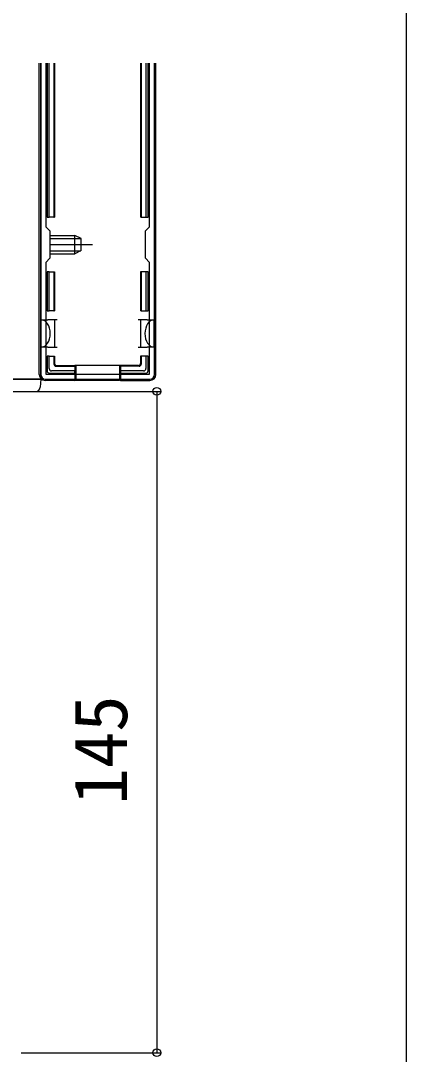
# Model space of a CAD drawing. Units: millimetres, scale not verified. Extents: x -700 to 700, y -1044 to 1038.
# Drawn here: x 615.3 to 700, y 126.8 to 353.4 of the extents above; entities that cross this region are included whole.
import ezdxf
from ezdxf.enums import TextEntityAlignment as Align

# ---------------------------------------------------------------- set-up
doc = ezdxf.new("R2010")
doc.units = ezdxf.units.MM
doc.header["$LTSCALE"] = 6
for name, color, linetype in [('0-2_YKK_11', 7, 'Continuous'), ('0-4_YKK_12', 2, 'Continuous'), ('0-5_YKK_13', 4, 'Continuous'), ('0-6_YKK_D', 6, 'Continuous'), ('0-7_YKK_ZWAK', 7, 'Continuous')]:
    doc.layers.add(name, color=color, linetype=linetype)
doc.styles.add('ＭＳ ゴシック', font='')
doc.styles.get('ＭＳ ゴシック').set_extended_font_data('MS Gothic')

msp = doc.modelspace()

# ---------------------------------------------------------------- linework, layer by layer
at = {"layer": '0-2_YKK_11'}
for p, q in [((619.7, 344.053), (619.7, 275.803)), ((644.7, 275.803), (644.7, 344.053)), ((620.7, 274.803), (643.7, 274.803))]:
    msp.add_line(p, q, dxfattribs=at)
msp.add_lwpolyline([(620.8, 344.053), (620.8, 308.203), (621.7, 307.303), (621.7, 301.303), (620.8, 300.403), (620.8, 275.903), (643.6, 275.903), (643.6, 300.403), (642.7, 301.303), (642.7, 307.303), (643.6, 308.203), (643.6, 344.053)], dxfattribs=at)
for centre, start, end in [((620.7, 275.803), 180, 270), ((643.7, 275.803), 270, 0)]:
    msp.add_arc(centre, 1, start, end, dxfattribs=at)
at = {"layer": '0-4_YKK_12'}
for q in [(619.7, 344.053), (592.2, 274.803)]:
    msp.add_line((619.7, 274.803), q, dxfattribs=at)
at = {"layer": '0-5_YKK_13'}
for p, q in [((619.4, 275.8), (619.4, 344.053)), ((621.6, 310.303), (621.6, 344.053)), ((622.748, 344.053), (622.748, 310.303)), ((641.652, 344.053), (641.652, 310.303)), ((641.8, 344.053), (641.8, 310.303)), ((642.8, 344.053), (642.8, 310.303)), ((643.3, 310.303), (643.3, 344.053)), ((645, 275.8), (645, 344.053)), ((622.6, 310.303), (621.6, 310.303)), ((641.8, 310.303), (641.652, 310.303)), ((641.8, 310.303), (642.8, 310.303)), ((642.8, 310.303), (643.3, 310.303)), ((621.7, 306.303), (627.2, 306.303)), ((628.6, 305.603), (627.2, 306.303)), ((621.7, 305.649), (628.509, 305.649)), ((621.7, 304.303), (631.1, 304.303)), ((628.6, 303.003), (628.6, 305.603)), ((621.7, 302.957), (628.509, 302.957)), ((628.6, 303.003), (627.2, 302.303)), ((621.1, 298.303), (621.1, 289.803)), ((621.6, 298.303), (621.1, 298.303)), ((622.6, 298.303), (622.6, 289.803)), ((622.6, 298.303), (622.748, 298.303)), ((622.748, 298.303), (622.748, 289.803)), ((641.652, 298.303), (641.652, 289.803)), ((641.8, 298.303), (641.652, 298.303)), ((642.8, 298.303), (641.8, 298.303)), ((642.8, 298.303), (642.8, 289.803)), ((643.3, 298.303), (642.8, 298.303)), ((643.3, 289.803), (643.3, 298.303)), ((621.1, 289.803), (621.6, 289.803)), ((622.6, 289.803), (621.6, 289.803)), ((622.6, 289.803), (622.748, 289.803)), ((641.8, 289.803), (641.652, 289.803)), ((642.8, 289.803), (643.3, 289.803)), ((619.8, 287.803), (621.3, 287.803)), ((619.8, 281.803), (619.8, 287.803)), ((623.3, 287.803), (622.8, 287.803)), ((641.6, 287.803), (641.1, 287.803)), ((643.1, 287.803), (644.6, 287.803)), ((644.6, 281.803), (644.6, 287.803)), ((621.3, 281.803), (619.8, 281.803)), ((622.8, 281.803), (623.3, 281.803)), ((641.1, 281.803), (641.6, 281.803)), ((644.6, 281.803), (643.1, 281.803)), ((621.6, 277.096), (621.6, 279.803)), ((621.6, 279.803), (622.6, 279.803)), ((622.6, 279.803), (622.6, 278.103)), ((622.6, 279.803), (622.748, 279.803)), ((622.748, 279.803), (622.748, 278.251)), ((641.652, 279.803), (641.652, 278.251)), ((641.8, 279.803), (641.652, 279.803)), ((641.8, 279.803), (641.8, 278.103)), ((642.8, 279.803), (641.8, 279.803)), ((642.8, 279.803), (642.8, 277.096)), ((643.3, 279.803), (642.8, 279.803)), ((643.3, 276.603), (643.3, 279.803)), ((627.2, 276.603), (622.093, 276.603)), ((623.1, 277.603), (627.2, 277.603)), ((623.248, 277.751), (627.2, 277.751)), ((627.2, 277.603), (627.2, 277.751)), ((637.2, 277.751), (627.2, 277.751)), ((627.2, 277.603), (627.2, 276.603)), ((627.2, 276.103), (627.2, 276.603)), ((637, 277.751), (637, 274.595)), ((641.152, 277.751), (637.2, 277.751)), ((637.2, 277.603), (637.2, 277.751)), ((641.3, 277.603), (637.2, 277.603)), ((637.2, 277.603), (637.2, 276.603)), ((642.307, 276.603), (637.2, 276.603)), ((637.2, 276.603), (637.2, 276.103)), ((592.2, 274.803), (619.7, 274.803)), ((619.7, 274.803), (619.592, 273.042)), ((627.2, 274.503), (620.698, 274.503)), ((621.6, 276.103), (627.2, 276.103)), ((627.2, 276.103), (627.2, 274.503)), ((627.2, 274.503), (627.4, 274.595)), ((637.2, 274.503), (637, 274.595)), ((637.2, 276.103), (642.8, 276.103)), ((637.2, 276.103), (637.2, 274.503)), ((637.2, 274.503), (643.702, 274.503)), ((593.306, 272.103), (618.594, 272.103))]:
    msp.add_line(p, q, dxfattribs=at)
for points in [[(621.1, 344.053), (621.1, 310.303), (621.6, 310.303)], [(622.6, 344.053), (622.6, 310.303), (622.748, 310.303)], [(621.7, 302.303), (627.2, 302.303), (627.2, 306.303)], [(621.6, 289.803), (621.6, 298.303), (622.6, 298.303)], [(641.8, 298.303), (641.8, 289.803), (642.8, 289.803)], [(622.8, 284.803), (622.8, 287.803), (621.3, 287.803)], [(643.1, 287.803), (641.6, 287.803), (641.6, 284.803)], [(621.3, 281.803), (622.8, 281.803), (622.8, 284.803)], [(641.6, 284.803), (641.6, 281.803), (643.1, 281.803)], [(621.6, 279.803), (621.1, 279.803), (621.1, 276.603)], [(627.4, 277.751), (627.4, 274.595), (637, 274.595)]]:
    msp.add_lwpolyline(points, dxfattribs=at)
for centre, radius, start, end in [((621.1, 311.303), 0.3, 90, 270), ((643.3, 311.303), 0.3, 270, 90), ((621.1, 290.803), 0.3, 90, 270), ((643.3, 290.803), 0.3, 270, 90), ((621.1, 278.803), 0.3, 90, 270), ((643.3, 278.803), 0.3, 270, 90), ((621.6, 276.603), 0.5, 180, 180.77436), ((621.6, 276.603), 0.5, 180.77436, 269.22564), ((642.8, 276.603), 0.5, 270.77436, 359.22564), ((642.8, 276.603), 0.5, 359.22564, 0), ((621.6, 276.603), 0.5, 269.22564, 270), ((642.8, 276.603), 0.5, 270, 270.77436), ((618.594, 273.103), 1, 270, 356.5)]:
    msp.add_arc(centre, radius, start, end, dxfattribs=at)
for centre, major_axis, ratio, start_param, end_param in [((619.8, 284.803), (0, 3), 0.666667, 4.712389, 6.2831853), ((644.6, 284.803), (0, 3), 0.666667, 0, 1.5707963), ((619.8, 284.803), (0, 3), 0.666667, 3.1415927, 4.712389), ((644.6, 284.803), (0, 3), 0.666667, 1.5707963, 3.1415927), ((622.107, 277.11), (-0.363, -0.363), 0.973329, 5.5113023, 7.0550683), ((623.1, 278.103), (-0.354, -0.354), 0.999924, 5.4978252, 7.0685454), ((623.248, 278.251), (-0.354, -0.354), 0.999924, 5.4978252, 7.0685454), ((641.152, 278.251), (0.354, -0.354), 0.999924, 5.4978252, 7.0685454), ((641.3, 278.103), (0.354, -0.354), 0.999924, 5.4978252, 7.0685454), ((642.293, 277.11), (-0.363, 0.363), 0.973329, 2.3697096, 3.9134757), ((620.702, 275.805), (-0.923, -0.923), 0.99628, 5.4996506, 7.06672), ((643.698, 275.805), (0.923, -0.923), 0.99628, 5.4996506, 7.06672)]:
    msp.add_ellipse(centre, major_axis=major_axis, ratio=ratio, start_param=start_param, end_param=end_param, dxfattribs=at)
at = {"layer": '0-6_YKK_D'}
for p, q in [((615.4, 272.103), (646.2, 272.103)), ((645.2, 272.103), (645.2, 127.103)), ((615.4, 127.103), (646.2, 127.103))]:
    msp.add_line(p, q, dxfattribs=at)
for centre in [(645.2, 272.103), (645.2, 127.103)]:
    msp.add_circle(centre, 0.85, dxfattribs=at)
at = {"layer": '0-7_YKK_ZWAK'}
msp.add_lwpolyline([(-700, -1043.9), (700, -1043.9), (700, 996.1)], dxfattribs=at)

# ---------------------------------------------------------------- texts
at = {"layer": '0-6_YKK_D', "style": 'ＭＳ ゴシック'}
msp.add_text('145', height=11.73, rotation=90, dxfattribs=at).set_placement((642.2, 181.512), align=Align.BOTTOM_LEFT)

doc.saveas('drawing.dxf')
